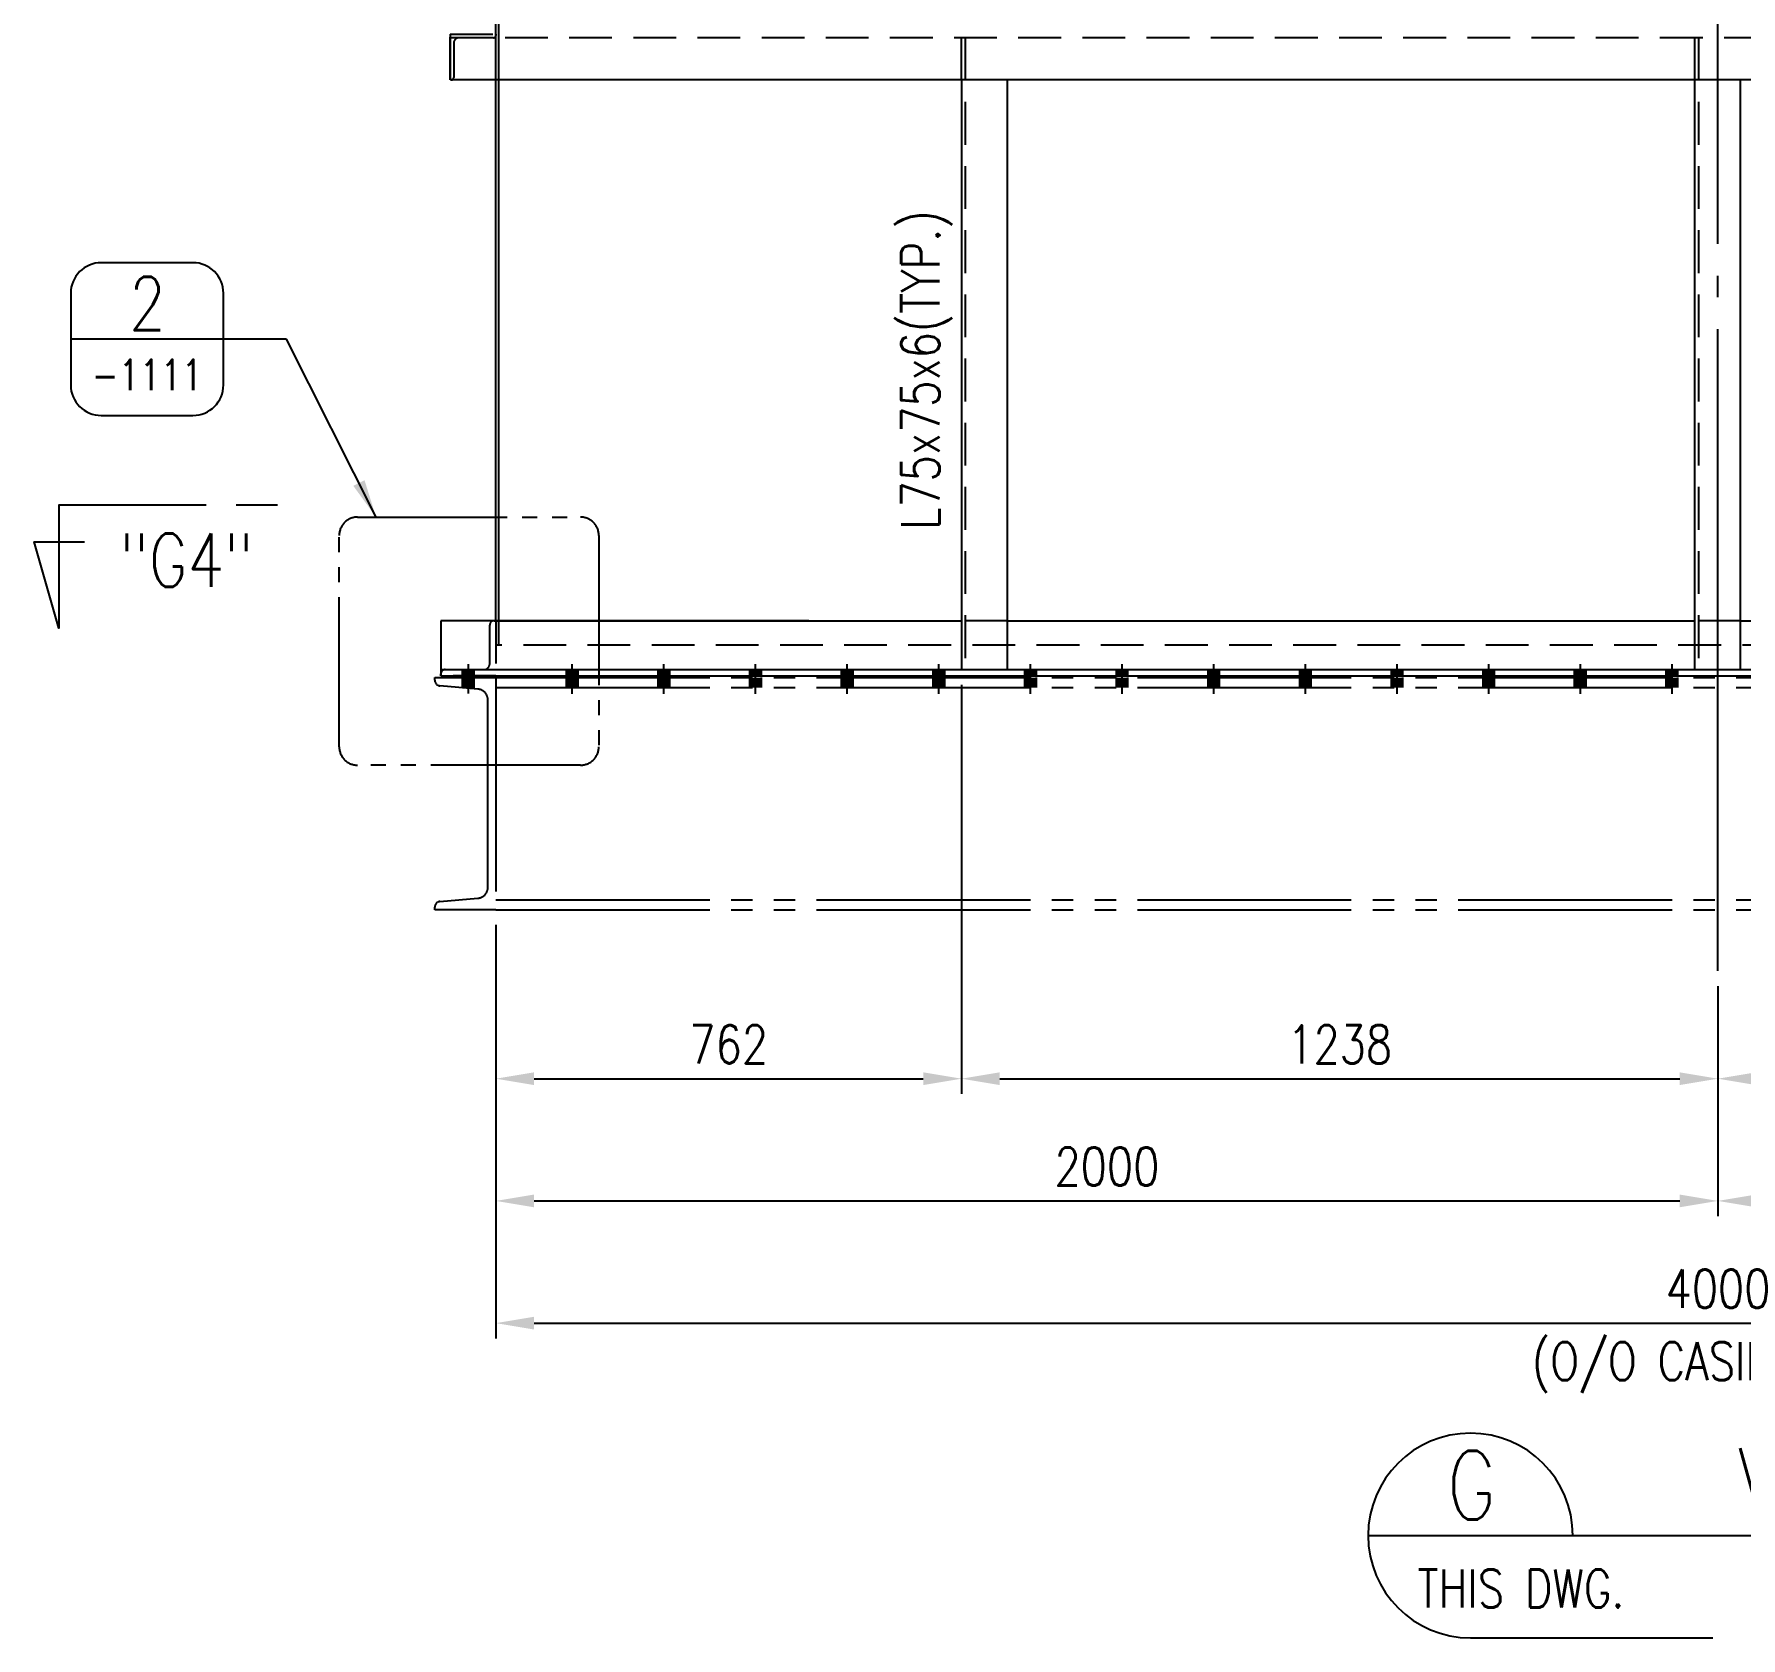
# Model space of a CAD drawing. Header units: millimetres. Extents: x 0 to 134087, y -49114 to 20834.
# Drawn here: x 10307 to 13100, y -42651 to -40027 of the extents above; entities that cross this region are included whole.
import ezdxf
from ezdxf.enums import TextEntityAlignment as Align

# ---------------------------------------------------------------- set-up
doc = ezdxf.new("R2010")
doc.units = ezdxf.units.MM
doc.header["$LTSCALE"] = 35
for name, pattern in [('JNK-CENTER', [34, 30, -1.5, 1, -1.5]), ('JNK-HIDDEN', [3, 2, -1]), ('JNK-PHANTOM', [15, 10, -1, 1, -1, 1, -1]), ('PH2', [15, 10, -1, 1, -1, 1, -1])]:
    doc.linetypes.add(name, pattern=pattern)
for name, color, linetype in [('CEN-R', 1, 'JNK-CENTER'), ('CON-C', 4, 'Continuous'), ('CON-G', 3, 'Continuous'), ('CON-W', 7, 'Continuous'), ('CON-Y', 2, 'Continuous'), ('det', 2, 'PH2'), ('Dim-W', 7, 'Continuous'), ('HID-Y', 2, 'JNK-HIDDEN'), ('PHA-M', 6, 'JNK-PHANTOM'), ('STL-OBJT', 7, 'Continuous'), ('TXTD-Y', 2, 'Continuous'), ('TXTN-G', 3, 'Continuous'), ('TXTT-C', 4, 'Continuous')]:
    doc.layers.add(name, color=color, linetype=linetype)
doc.styles.add('SIMPLEX', font='simplex.shx', dxfattribs={"width": 0.8})
doc.dimstyles.new('DIM25', dxfattribs={"dimscale": 25, "dimtxt": 2.5, "dimasz": 2.5, "dimexe": 1, "dimexo": 1, "dimgap": 1, "dimtad": 1, "dimdec": 1, "dimdsep": 46, "dimtxsty": 'SIMPLEX', "dimcen": 0, "dimclrt": 2, "dimazin": 2, "dimtfac": 1, "dimtdec": 1, "dimtix": 1, "dimtmove": 2, "dimatfit": 0, "dimfxl": 0.18, "dimtolj": 1, "dimtzin": 0, "dimarcsym": 0})

# ---------------------------------------------------------------- blocks, each defined once
blk = doc.blocks.new('det-tag')
at = {"layer": 'CON-Y'}
blk.add_line((5, 0), (-5, 0), dxfattribs=at)
blk.add_lwpolyline([(-3.000000000000003, -4.999999999999998), (3, -5, 0.4142135623730951), (5, -3.000000000000001), (5.000000000000002, 2.999999999999998, 0.4142135623730951), (3.000000000000001, 4.999999999999998), (-2.999999999999997, 4.999999999999998, 0.4142135623730948), (-4.999999999999997, 3), (-5.000000000000002, -2.999999999999997, 0.4142135623730953)], format="xyb", close=True, dxfattribs=at)
at = {"layer": 'CON-G', "style": 'SIMPLEX', "width": 0.8}
blk.add_attdef('TAG', text='', height=3.5, dxfattribs=at).set_placement((0.02333333333333343, 0.5800000000000399), align=Align.CENTER)
at = {"layer": 'CON-Y', "style": 'SIMPLEX', "width": 0.8}
blk.add_attdef('-8888', text='', height=2, dxfattribs=at).set_placement((0, -3.339999999999999), align=Align.CENTER)
blk = doc.blocks.new('SECTITLE')
at = {"layer": 'CON-G'}
for p, q in [((-1.7, 0), (44.09999999999997, 0)), ((4.999999999999999, -6.7), (20.85999999999999, -6.7))]:
    blk.add_line(p, q, dxfattribs=at)
blk.add_arc((5, 0), 6.7, 0, 270, dxfattribs=at)
at = {"layer": 'CON-C', "style": 'SIMPLEX', "width": 0.8}
for tag, p in [('ELEVATION', (27.83000000000001, 1.22)), ('A', (5.060000000000002, 1.039999999999964))]:
    blk.add_attdef(tag, text='', height=4.5, dxfattribs=at).set_placement(p, align=Align.CENTER)
at = {"layer": 'CON-Y', "style": 'SIMPLEX', "width": 0.8}
blk.add_attdef('H0000-0000', (1.539999999999953, -4.720000000000033), '', height=2.5, dxfattribs=at)
blk.add_attdef('SCALE', text='', height=2.5, dxfattribs=at).set_placement((44.90000000000001, -3.72), align=Align.RIGHT)
blk = doc.blocks.new('*D2110')
at = {"layer": 'DEFPOINTS', "color": 0, "transparency": 16777216}
for p in [(11062.84978992715, -41459.38119300892), (15062.84978992715, -41459.25017809105), (15062.84978992715, -42136.12157184299)]:
    blk.add_point(p, dxfattribs=at)
at = {"layer": 'Dim-W', "color": 0, "lineweight": -2, "transparency": 16777216}
for p, q in [((11062.84978992715, -41484.38119300892), (11062.84978992715, -42161.12157184299)), ((15062.84978992715, -41484.25017809105), (15062.84978992715, -42161.12157184299)), ((11125.34978992715, -42136.12157184299), (15000.34978992715, -42136.12157184299))]:
    blk.add_line(p, q, dxfattribs=at)
at = {"layer": 'Dim-W', "color": 0, "transparency": 16777216}
for points in [[(11125.34978992715, -42125.70490517632), (11125.34978992715, -42146.53823850965), (11062.84978992715, -42136.12157184299)], [(15000.34978992715, -42125.70490517632), (15000.34978992715, -42146.53823850965), (15062.84978992715, -42136.12157184299)]]:
    blk.add_solid(points, dxfattribs=at)
at = {"layer": 'Dim-W', "color": 2, "transparency": 16777216, "char_height": 62.5, "attachment_point": 5, "style": 'SIMPLEX'}
for s, insert in [('\\A1;4000', (13062.84978992715, -42079.87157184299)), ('\\A1;(O/O CASING PL.)', (13062.84978992715, -42208.74061946203))]:
    blk.add_mtext(s, dxfattribs=dict(at, insert=insert))
blk = doc.blocks.new('*D2011')
at = {"layer": 'DEFPOINTS', "color": 0, "transparency": 16777216}
for p in [(11824.84978992715, -41066.63694917192), (11062.84978992715, -41459.63694917203), (11824.84978992715, -41736.121571843)]:
    blk.add_point(p, dxfattribs=at)
at = {"layer": 'Dim-W', "color": 0, "lineweight": -2, "transparency": 16777216}
for p, q in [((11824.84978992715, -41091.63694917192), (11824.84978992715, -41761.121571843)), ((11062.84978992715, -41484.63694917203), (11062.84978992715, -41761.121571843)), ((11125.34978992715, -41736.121571843), (11762.34978992715, -41736.121571843))]:
    blk.add_line(p, q, dxfattribs=at)
at = {"layer": 'Dim-W', "color": 0, "transparency": 16777216}
for points in [[(11125.34978992715, -41725.70490517633), (11125.34978992715, -41746.53823850966), (11062.84978992715, -41736.121571843)], [(11762.34978992715, -41725.70490517633), (11762.34978992715, -41746.53823850966), (11824.84978992715, -41736.121571843)]]:
    blk.add_solid(points, dxfattribs=at)
at = {"layer": 'Dim-W', "color": 2, "transparency": 16777216, "insert": (11443.84978992715, -41679.871571843), "char_height": 62.5, "attachment_point": 5, "style": 'SIMPLEX'}
blk.add_mtext('\\A1;762', dxfattribs=at)
blk = doc.blocks.new('*D2012')
at = {"layer": 'DEFPOINTS', "color": 0, "transparency": 16777216}
for p in [(11824.84978992715, -41066.63694917192), (13062.84978992715, -41559.63694917204), (13062.84978992715, -41736.121571843)]:
    blk.add_point(p, dxfattribs=at)
at = {"layer": 'Dim-W', "color": 0, "lineweight": -2, "transparency": 16777216}
for p, q in [((11824.84978992715, -41091.63694917192), (11824.84978992715, -41761.121571843)), ((13062.84978992715, -41584.63694917204), (13062.84978992715, -41761.121571843)), ((11887.34978992715, -41736.121571843), (13000.34978992715, -41736.121571843))]:
    blk.add_line(p, q, dxfattribs=at)
at = {"layer": 'Dim-W', "color": 0, "transparency": 16777216}
for points in [[(11887.34978992715, -41725.70490517633), (11887.34978992715, -41746.53823850966), (11824.84978992715, -41736.121571843)], [(13000.34978992715, -41725.70490517633), (13000.34978992715, -41746.53823850966), (13062.84978992715, -41736.121571843)]]:
    blk.add_solid(points, dxfattribs=at)
at = {"layer": 'Dim-W', "color": 2, "transparency": 16777216, "insert": (12443.84978992715, -41679.871571843), "char_height": 62.5, "attachment_point": 5, "style": 'SIMPLEX'}
blk.add_mtext('\\A1;1238', dxfattribs=at)
blk = doc.blocks.new('*D2014')
at = {"layer": 'DEFPOINTS', "color": 0, "transparency": 16777216}
for p in [(14300.84978992715, -41066.63694917192), (13062.84978992715, -41559.63694917204), (13062.84978992715, -41736.121571843)]:
    blk.add_point(p, dxfattribs=at)
at = {"layer": 'Dim-W', "color": 0, "lineweight": -2, "transparency": 16777216}
for p, q in [((14300.84978992715, -41091.63694917192), (14300.84978992715, -41761.121571843)), ((13062.84978992715, -41584.63694917204), (13062.84978992715, -41761.121571843)), ((14238.34978992715, -41736.121571843), (13125.34978992715, -41736.121571843))]:
    blk.add_line(p, q, dxfattribs=at)
at = {"layer": 'Dim-W', "color": 0, "transparency": 16777216}
for points in [[(13125.34978992715, -41725.70490517633), (13125.34978992715, -41746.53823850966), (13062.84978992715, -41736.121571843)], [(14238.34978992715, -41725.70490517633), (14238.34978992715, -41746.53823850966), (14300.84978992715, -41736.121571843)]]:
    blk.add_solid(points, dxfattribs=at)
at = {"layer": 'Dim-W', "color": 2, "transparency": 16777216, "insert": (13681.84978992715, -41679.871571843), "char_height": 62.5, "attachment_point": 5, "style": 'SIMPLEX'}
blk.add_mtext('\\A1;1238', dxfattribs=at)
blk = doc.blocks.new('*D2015')
at = {"layer": 'DEFPOINTS', "color": 0, "transparency": 16777216}
for p in [(11062.84978992715, -41459.63694917203), (13062.84978992715, -41559.63694917204), (13062.84978992715, -41936.121571843)]:
    blk.add_point(p, dxfattribs=at)
at = {"layer": 'Dim-W', "color": 0, "lineweight": -2, "transparency": 16777216}
for p, q in [((11062.84978992715, -41484.63694917203), (11062.84978992715, -41961.121571843)), ((13062.84978992715, -41584.63694917204), (13062.84978992715, -41961.121571843)), ((11125.34978992715, -41936.121571843), (13000.34978992715, -41936.121571843))]:
    blk.add_line(p, q, dxfattribs=at)
at = {"layer": 'Dim-W', "color": 0, "transparency": 16777216}
for points in [[(11125.34978992715, -41925.70490517633), (11125.34978992715, -41946.53823850966), (11062.84978992715, -41936.121571843)], [(13000.34978992715, -41925.70490517633), (13000.34978992715, -41946.53823850966), (13062.84978992715, -41936.121571843)]]:
    blk.add_solid(points, dxfattribs=at)
at = {"layer": 'Dim-W', "color": 2, "transparency": 16777216, "insert": (12062.84978992715, -41879.871571843), "char_height": 62.5, "attachment_point": 5, "style": 'SIMPLEX'}
blk.add_mtext('\\A1;2000', dxfattribs=at)
blk = doc.blocks.new('*D2016')
at = {"layer": 'DEFPOINTS', "color": 0, "transparency": 16777216}
for p in [(15062.84978992715, -41459.63694917203), (13062.84978992715, -41559.63694917204), (13062.84978992715, -41936.121571843)]:
    blk.add_point(p, dxfattribs=at)
at = {"layer": 'Dim-W', "color": 0, "lineweight": -2, "transparency": 16777216}
for p, q in [((15062.84978992715, -41484.63694917203), (15062.84978992715, -41961.121571843)), ((13062.84978992715, -41584.63694917204), (13062.84978992715, -41961.121571843)), ((15000.34978992715, -41936.121571843), (13125.34978992715, -41936.121571843))]:
    blk.add_line(p, q, dxfattribs=at)
at = {"layer": 'Dim-W', "color": 0, "transparency": 16777216}
for points in [[(13125.34978992715, -41925.70490517633), (13125.34978992715, -41946.53823850966), (13062.84978992715, -41936.121571843)], [(15000.34978992715, -41925.70490517633), (15000.34978992715, -41946.53823850966), (15062.84978992715, -41936.121571843)]]:
    blk.add_solid(points, dxfattribs=at)
at = {"layer": 'Dim-W', "color": 2, "transparency": 16777216, "insert": (14062.84978992715, -41879.871571843), "char_height": 62.5, "attachment_point": 5, "style": 'SIMPLEX'}
blk.add_mtext('\\A1;2000', dxfattribs=at)
blk = doc.blocks.new('SECMARK2')
at = {"layer": 'TXTT-C'}
blk.add_line((0, 0), (-2.71666666666666, 0), dxfattribs=at)
blk.add_lwpolyline([(-4.666666666666639, 0), (-14.31666666666667, 0), (-14.31666666666667, 8.049999999999974), (-15.93333333333333, 2.383333333333345), (-12.6333333333333, 2.383333333333345)], dxfattribs=at)
at = {"layer": 'TXTT-C', "style": 'SIMPLEX', "width": 1.17}
blk.add_attdef('TAG', text='', height=3.5, dxfattribs=at).set_placement((-7.819999999999993, 1.360000000000057), align=Align.CENTER)

msp = doc.modelspace()

# ---------------------------------------------------------------- hatches: boundary and pattern name
at = {"layer": 'Dim-W'}
h = msp.add_hatch(color=256, dxfattribs=at)
h.paths.add_polyline_path([(11017.8497899271, -41066.63694917203), (11008.34978992708, -41066.63694917203), (11008.34978992715, -41076.63694917203), (11017.84978992711, -41076.63694917203)])
h.paths.add_polyline_path([(11027.34978992708, -41066.63694917203), (11017.8497899271, -41066.63694917203), (11017.84978992711, -41076.63694917203), (11027.34978992715, -41076.63694917203)])
h.paths.add_polyline_path([(11017.84978992711, -41079.63694917165), (11008.34978992715, -41079.63694917157), (11008.34978992715, -41096.31192649778), (11017.84978992714, -41097.14306880128)])
h.paths.add_polyline_path([(11027.34978992715, -41079.63694917173), (11017.84978992711, -41079.63694917165), (11017.84978992714, -41097.14306880128), (11027.34978992715, -41097.97421110477)])
h = msp.add_hatch(color=256, dxfattribs=at)
h.paths.add_polyline_path([(11187.84978992668, -41066.63694917201), (11178.34978992668, -41066.63694917202), (11178.34978992668, -41076.63694917201), (11187.84978992668, -41076.63694917201)])
h.paths.add_polyline_path([(11197.34978992668, -41066.63694917201), (11187.84978992668, -41066.63694917201), (11187.84978992668, -41076.63694917201), (11197.34978992668, -41076.63694917201)])
h.paths.add_polyline_path([(11187.84978992668, -41079.63694917203), (11178.34978992668, -41079.63694917203), (11178.34978992668, -41096.13694917203), (11187.84978992668, -41096.13694917203)])
h.paths.add_polyline_path([(11197.34978992668, -41079.63694917203), (11187.84978992668, -41079.63694917203), (11187.84978992668, -41096.13694917203), (11197.34978992668, -41096.13694917203)])
h = msp.add_hatch(color=256, dxfattribs=at)
h.paths.add_polyline_path([(11337.84978992668, -41066.63694917201), (11328.34978992668, -41066.63694917202), (11328.34978992668, -41076.63694917201), (11337.84978992668, -41076.63694917201)])
h.paths.add_polyline_path([(11347.34978992668, -41066.63694917201), (11337.84978992668, -41066.63694917201), (11337.84978992668, -41076.63694917201), (11347.34978992668, -41076.63694917201)])
h.paths.add_polyline_path([(11337.84978992668, -41079.63694917203), (11328.34978992668, -41079.63694917203), (11328.34978992668, -41096.13694917203), (11337.84978992668, -41096.13694917203)])
h.paths.add_polyline_path([(11347.34978992668, -41079.63694917203), (11337.84978992668, -41079.63694917203), (11337.84978992668, -41096.13694917203), (11347.34978992668, -41096.13694917203)])
h = msp.add_hatch(color=256, dxfattribs=at)
h.paths.add_polyline_path([(11487.84978992668, -41066.63694917201), (11478.34978992668, -41066.63694917202), (11478.34978992668, -41076.63694917201), (11487.84978992668, -41076.63694917201)])
h.paths.add_polyline_path([(11497.34978992668, -41066.63694917201), (11487.84978992668, -41066.63694917201), (11487.84978992668, -41076.63694917201), (11497.34978992668, -41076.63694917201)])
h.paths.add_polyline_path([(11487.84978992668, -41079.63694917203), (11478.34978992668, -41079.63694917203), (11478.34978992668, -41096.13694917203), (11487.84978992668, -41096.13694917203)])
h.paths.add_polyline_path([(11497.34978992668, -41079.63694917203), (11487.84978992668, -41079.63694917203), (11487.84978992668, -41096.13694917203), (11497.34978992668, -41096.13694917203)])
h = msp.add_hatch(color=256, dxfattribs=at)
h.paths.add_polyline_path([(11637.84978992668, -41066.63694917201), (11628.34978992668, -41066.63694917202), (11628.34978992668, -41076.63694917201), (11637.84978992668, -41076.63694917201)])
h.paths.add_polyline_path([(11647.34978992668, -41066.63694917201), (11637.84978992668, -41066.63694917201), (11637.84978992668, -41076.63694917201), (11647.34978992668, -41076.63694917201)])
h.paths.add_polyline_path([(11637.84978992668, -41079.63694917203), (11628.34978992668, -41079.63694917203), (11628.34978992668, -41096.13694917203), (11637.84978992668, -41096.13694917203)])
h.paths.add_polyline_path([(11647.34978992668, -41079.63694917203), (11637.84978992668, -41079.63694917203), (11637.84978992668, -41096.13694917203), (11647.34978992668, -41096.13694917203)])
h = msp.add_hatch(color=256, dxfattribs=at)
h.paths.add_polyline_path([(11787.84978992668, -41066.63694917201), (11778.34978992668, -41066.63694917202), (11778.34978992668, -41076.63694917201), (11787.84978992668, -41076.63694917201)])
h.paths.add_polyline_path([(11797.34978992668, -41066.63694917201), (11787.84978992668, -41066.63694917201), (11787.84978992668, -41076.63694917201), (11797.34978992668, -41076.63694917201)])
h.paths.add_polyline_path([(11787.84978992668, -41079.63694917203), (11778.34978992668, -41079.63694917203), (11778.34978992668, -41096.13694917203), (11787.84978992668, -41096.13694917203)])
h.paths.add_polyline_path([(11797.34978992668, -41079.63694917203), (11787.84978992668, -41079.63694917203), (11787.84978992668, -41096.13694917203), (11797.34978992668, -41096.13694917203)])
h = msp.add_hatch(color=256, dxfattribs=at)
h.paths.add_polyline_path([(11937.84978992668, -41066.63694917201), (11928.34978992668, -41066.63694917202), (11928.34978992668, -41076.63694917201), (11937.84978992668, -41076.63694917201)])
h.paths.add_polyline_path([(11947.34978992668, -41066.63694917201), (11937.84978992668, -41066.63694917201), (11937.84978992668, -41076.63694917201), (11947.34978992668, -41076.63694917201)])
h.paths.add_polyline_path([(11937.84978992668, -41079.63694917203), (11928.34978992668, -41079.63694917203), (11928.34978992668, -41096.13694917203), (11937.84978992668, -41096.13694917203)])
h.paths.add_polyline_path([(11947.34978992668, -41079.63694917203), (11937.84978992668, -41079.63694917203), (11937.84978992668, -41096.13694917203), (11947.34978992668, -41096.13694917203)])
h = msp.add_hatch(color=256, dxfattribs=at)
h.paths.add_polyline_path([(12087.84978992668, -41066.63694917201), (12078.34978992668, -41066.63694917202), (12078.34978992668, -41076.63694917201), (12087.84978992668, -41076.63694917201)])
h.paths.add_polyline_path([(12097.34978992668, -41066.63694917201), (12087.84978992668, -41066.63694917201), (12087.84978992668, -41076.63694917201), (12097.34978992668, -41076.63694917201)])
h.paths.add_polyline_path([(12087.84978992668, -41079.63694917203), (12078.34978992668, -41079.63694917203), (12078.34978992668, -41096.13694917203), (12087.84978992668, -41096.13694917203)])
h.paths.add_polyline_path([(12097.34978992668, -41079.63694917203), (12087.84978992668, -41079.63694917203), (12087.84978992668, -41096.13694917203), (12097.34978992668, -41096.13694917203)])
h = msp.add_hatch(color=256, dxfattribs=at)
h.paths.add_polyline_path([(12237.84978992668, -41066.63694917201), (12228.34978992668, -41066.63694917202), (12228.34978992668, -41076.63694917201), (12237.84978992668, -41076.63694917201)])
h.paths.add_polyline_path([(12247.34978992668, -41066.63694917201), (12237.84978992668, -41066.63694917201), (12237.84978992668, -41076.63694917201), (12247.34978992668, -41076.63694917201)])
h.paths.add_polyline_path([(12237.84978992668, -41079.63694917203), (12228.34978992668, -41079.63694917203), (12228.34978992668, -41096.13694917203), (12237.84978992668, -41096.13694917203)])
h.paths.add_polyline_path([(12247.34978992668, -41079.63694917203), (12237.84978992668, -41079.63694917203), (12237.84978992668, -41096.13694917203), (12247.34978992668, -41096.13694917203)])
h = msp.add_hatch(color=256, dxfattribs=at)
h.paths.add_polyline_path([(12387.84978992668, -41066.63694917201), (12378.34978992668, -41066.63694917202), (12378.34978992668, -41076.63694917201), (12387.84978992668, -41076.63694917201)])
h.paths.add_polyline_path([(12397.34978992668, -41066.63694917201), (12387.84978992668, -41066.63694917201), (12387.84978992668, -41076.63694917201), (12397.34978992668, -41076.63694917201)])
h.paths.add_polyline_path([(12387.84978992668, -41079.63694917203), (12378.34978992668, -41079.63694917203), (12378.34978992668, -41096.13694917203), (12387.84978992668, -41096.13694917203)])
h.paths.add_polyline_path([(12397.34978992668, -41079.63694917203), (12387.84978992668, -41079.63694917203), (12387.84978992668, -41096.13694917203), (12397.34978992668, -41096.13694917203)])
h = msp.add_hatch(color=256, dxfattribs=at)
h.paths.add_polyline_path([(12537.84978992668, -41066.63694917201), (12528.34978992668, -41066.63694917202), (12528.34978992668, -41076.63694917201), (12537.84978992668, -41076.63694917201)])
h.paths.add_polyline_path([(12547.34978992668, -41066.63694917201), (12537.84978992668, -41066.63694917201), (12537.84978992668, -41076.63694917201), (12547.34978992668, -41076.63694917201)])
h.paths.add_polyline_path([(12537.84978992668, -41079.63694917203), (12528.34978992668, -41079.63694917203), (12528.34978992668, -41096.13694917203), (12537.84978992668, -41096.13694917203)])
h.paths.add_polyline_path([(12547.34978992668, -41079.63694917203), (12537.84978992668, -41079.63694917203), (12537.84978992668, -41096.13694917203), (12547.34978992668, -41096.13694917203)])
h = msp.add_hatch(color=256, dxfattribs=at)
h.paths.add_polyline_path([(12687.84978992668, -41066.63694917201), (12678.34978992668, -41066.63694917202), (12678.34978992668, -41076.63694917201), (12687.84978992668, -41076.63694917201)])
h.paths.add_polyline_path([(12697.34978992668, -41066.63694917201), (12687.84978992668, -41066.63694917201), (12687.84978992668, -41076.63694917201), (12697.34978992668, -41076.63694917201)])
h.paths.add_polyline_path([(12687.84978992668, -41079.63694917203), (12678.34978992668, -41079.63694917203), (12678.34978992668, -41096.13694917203), (12687.84978992668, -41096.13694917203)])
h.paths.add_polyline_path([(12697.34978992668, -41079.63694917203), (12687.84978992668, -41079.63694917203), (12687.84978992668, -41096.13694917203), (12697.34978992668, -41096.13694917203)])
h = msp.add_hatch(color=256, dxfattribs=at)
h.paths.add_polyline_path([(12837.84978992668, -41066.63694917201), (12828.34978992668, -41066.63694917202), (12828.34978992668, -41076.63694917201), (12837.84978992668, -41076.63694917201)])
h.paths.add_polyline_path([(12847.34978992668, -41066.63694917201), (12837.84978992668, -41066.63694917201), (12837.84978992668, -41076.63694917201), (12847.34978992668, -41076.63694917201)])
h.paths.add_polyline_path([(12837.84978992668, -41079.63694917203), (12828.34978992668, -41079.63694917203), (12828.34978992668, -41096.13694917203), (12837.84978992668, -41096.13694917203)])
h.paths.add_polyline_path([(12847.34978992668, -41079.63694917203), (12837.84978992668, -41079.63694917203), (12837.84978992668, -41096.13694917203), (12847.34978992668, -41096.13694917203)])
h = msp.add_hatch(color=256, dxfattribs=at)
h.paths.add_polyline_path([(12987.84978992668, -41066.63694917201), (12978.34978992668, -41066.63694917202), (12978.34978992668, -41076.63694917201), (12987.84978992668, -41076.63694917201)])
h.paths.add_polyline_path([(12997.34978992668, -41066.63694917201), (12987.84978992668, -41066.63694917201), (12987.84978992668, -41076.63694917201), (12997.34978992668, -41076.63694917201)])
h.paths.add_polyline_path([(12987.84978992668, -41079.63694917203), (12978.34978992668, -41079.63694917203), (12978.34978992668, -41096.13694917203), (12987.84978992668, -41096.13694917203)])
h.paths.add_polyline_path([(12997.34978992668, -41079.63694917203), (12987.84978992668, -41079.63694917203), (12987.84978992668, -41096.13694917203), (12997.34978992668, -41096.13694917203)])

# ---------------------------------------------------------------- linework, layer by layer
at = {"layer": 'CEN-R'}
for p, q in [((13062.84978992715, -41559.63694917204), (13062.84978992715, -35484.63694916954)), ((11017.84978992715, -41105.63694916578), (11017.84978992709, -41057.636949172)), ((11187.84978992668, -41106.13694917203), (11187.84978992668, -41057.63694917197)), ((11337.84978992668, -41106.13694917203), (11337.84978992668, -41057.63694917197)), ((11487.84978992668, -41106.13694917203), (11487.84978992668, -41057.63694917197)), ((11637.84978992668, -41106.13694917203), (11637.84978992668, -41057.63694917197)), ((11787.84978992668, -41106.13694917203), (11787.84978992668, -41057.63694917197)), ((11937.84978992668, -41106.13694917203), (11937.84978992668, -41057.63694917197)), ((12087.84978992668, -41106.13694917203), (12087.84978992668, -41057.63694917197)), ((12237.84978992668, -41106.13694917203), (12237.84978992668, -41057.63694917197)), ((12387.84978992668, -41106.13694917203), (12387.84978992668, -41057.63694917197)), ((12537.84978992668, -41106.13694917203), (12537.84978992668, -41057.63694917197)), ((12687.84978992668, -41106.13694917203), (12687.84978992668, -41057.63694917197)), ((12837.84978992668, -41106.13694917203), (12837.84978992668, -41057.63694917197)), ((12987.84978992668, -41106.13694917203), (12987.84978992668, -41057.63694917197))]:
    msp.add_line(p, q, dxfattribs=at)
at = {"layer": 'CON-G'}
for p, q in [((11062.84978992715, -40986.63694917203), (11062.8497899272, -39027.63694917249)), ((11067.84978992715, -40986.63694917203), (11067.84978992726, -39067.63694917249)), ((10987.84978992718, -40026.6369491729), (10987.84978992718, -40101.6369491729)), ((15137.84978992712, -40101.63694917289), (10987.84978992718, -40101.63694917289)), ((11824.84978992714, -40101.63694917289), (11824.84978992715, -41066.63694917192)), ((11899.84978992715, -40101.63694917289), (11899.84978992715, -41066.63694917191)), ((13024.84978992703, -41066.63694917176), (13024.84978992703, -40101.63694917289)), ((13099.84978992709, -41066.63694917174), (13099.84978992709, -40101.63694917289)), ((11574.84978992732, -40986.63694917203), (10972.84978992715, -40986.63694917203)), ((10972.84978992715, -40986.63694917203), (10972.84978992715, -41076.63694917203)), ((11062.84978992709, -40986.63694917203), (11824.84978992715, -40986.63694917192)), ((11899.84978992715, -40986.63694917192), (13024.84978992703, -40986.63694917178)), ((13099.84978992709, -40986.63694917177), (14225.84978992715, -40986.63694917162)), ((10972.84978992715, -41066.63694917205), (15152.84978992715, -41066.63694917145)), ((10972.84978992715, -41076.63694917205), (15152.84978992715, -41076.63694917144))]:
    msp.add_line(p, q, dxfattribs=at)
at = {"layer": 'det', "ltscale": 0.7}
msp.add_lwpolyline([(10836.47677469604, -40817.05408838281), (11201.39157168877, -40817.05408838281, -0.4142135623730933), (11231.39157168877, -40847.05408838281), (11231.39157168877, -41192.9883275829, -0.414213562373095), (11201.39157168877, -41222.9883275829), (10836.47677469616, -41222.9883275829, -0.4142135623730704), (10806.47677469616, -41192.9883275829), (10806.47677469604, -40847.05408838281, -0.414213562373095)], format="xyb", close=True, dxfattribs=at)
at = {"layer": 'HID-Y'}
for p, q in [((15137.84978992712, -40032.63694917289), (10987.84978992718, -40032.63694917289)), ((11062.84978992735, -40101.63694917342), (11062.84978992735, -40026.63694917336)), ((11067.84978992724, -40101.63694917289), (11067.84978992724, -40026.63694917284)), ((11824.84978992715, -40101.63694917289), (11824.84978992715, -40032.63694917289)), ((11830.8497899272, -40032.63694917289), (11830.8497899272, -41066.63694917192)), ((13024.84978992703, -40101.63694917289), (13024.84978992703, -40032.63694917289)), ((13030.84978992711, -40032.63694917289), (13030.84978992712, -41066.63694917176)), ((11067.84978992715, -41026.63694917203), (11067.84978992715, -40986.63694917203)), ((11899.84978992715, -40986.63694917192), (11824.84978992715, -40986.63694917192)), ((13099.84978992709, -40986.63694917177), (13024.84978992703, -40986.63694917178)), ((15062.8497899275, -41026.63694917203), (11062.84978992709, -41026.63694917203)), ((11008.34978992715, -41076.63694917203), (11008.34978992708, -41066.63694917203)), ((11008.34978992715, -41096.31192649779), (11008.34978992715, -41079.63694917157)), ((11027.34978992715, -41076.63694917203), (11027.34978992708, -41066.63694917203)), ((11027.34978992715, -41097.97421110478), (11027.34978992715, -41079.63694917173)), ((11178.34978992668, -41076.63694917173), (11178.34978992668, -41066.63694917202)), ((11178.34978992668, -41096.13694917203), (11178.34978992668, -41079.63694917173)), ((11197.34978992668, -41076.63694917173), (11197.34978992668, -41066.63694917201)), ((11197.34978992668, -41096.13694917203), (11197.34978992668, -41079.63694917173)), ((11328.34978992668, -41076.63694917173), (11328.34978992668, -41066.63694917202)), ((11328.34978992668, -41096.13694917203), (11328.34978992668, -41079.63694917173)), ((11347.34978992668, -41076.63694917173), (11347.34978992668, -41066.63694917201)), ((11347.34978992668, -41096.13694917203), (11347.34978992668, -41079.63694917173)), ((11478.34978992668, -41076.63694917173), (11478.34978992668, -41066.63694917202)), ((11478.34978992668, -41096.13694917203), (11478.34978992668, -41079.63694917173)), ((11497.34978992668, -41076.63694917173), (11497.34978992668, -41066.63694917201)), ((11497.34978992668, -41096.13694917203), (11497.34978992668, -41079.63694917173)), ((11628.34978992668, -41076.63694917173), (11628.34978992668, -41066.63694917202)), ((11628.34978992668, -41096.13694917203), (11628.34978992668, -41079.63694917173)), ((11647.34978992668, -41076.63694917173), (11647.34978992668, -41066.63694917201)), ((11647.34978992668, -41096.13694917203), (11647.34978992668, -41079.63694917173)), ((11778.34978992668, -41076.63694917173), (11778.34978992668, -41066.63694917202)), ((11778.34978992668, -41096.13694917203), (11778.34978992668, -41079.63694917173)), ((11797.34978992668, -41076.63694917173), (11797.34978992668, -41066.63694917201)), ((11797.34978992668, -41096.13694917203), (11797.34978992668, -41079.63694917173)), ((11928.34978992668, -41076.63694917173), (11928.34978992668, -41066.63694917202)), ((11928.34978992668, -41096.13694917203), (11928.34978992668, -41079.63694917173)), ((11947.34978992668, -41076.63694917173), (11947.34978992668, -41066.63694917201)), ((11947.34978992668, -41096.13694917203), (11947.34978992668, -41079.63694917173)), ((12078.34978992668, -41076.63694917173), (12078.34978992668, -41066.63694917202)), ((12078.34978992668, -41096.13694917203), (12078.34978992668, -41079.63694917173)), ((12097.34978992668, -41076.63694917173), (12097.34978992668, -41066.63694917201)), ((12097.34978992668, -41096.13694917203), (12097.34978992668, -41079.63694917173)), ((12228.34978992668, -41076.63694917173), (12228.34978992668, -41066.63694917202)), ((12228.34978992668, -41096.13694917203), (12228.34978992668, -41079.63694917173)), ((12247.34978992668, -41076.63694917173), (12247.34978992668, -41066.63694917201)), ((12247.34978992668, -41096.13694917203), (12247.34978992668, -41079.63694917173)), ((12378.34978992668, -41076.63694917173), (12378.34978992668, -41066.63694917202)), ((12378.34978992668, -41096.13694917203), (12378.34978992668, -41079.63694917173)), ((12397.34978992668, -41076.63694917173), (12397.34978992668, -41066.63694917201)), ((12397.34978992668, -41096.13694917203), (12397.34978992668, -41079.63694917173)), ((12528.34978992668, -41076.63694917173), (12528.34978992668, -41066.63694917202)), ((12528.34978992668, -41096.13694917203), (12528.34978992668, -41079.63694917173)), ((12547.34978992668, -41076.63694917173), (12547.34978992668, -41066.63694917201)), ((12547.34978992668, -41096.13694917203), (12547.34978992668, -41079.63694917173)), ((12678.34978992668, -41076.63694917173), (12678.34978992668, -41066.63694917202)), ((12678.34978992668, -41096.13694917203), (12678.34978992668, -41079.63694917173)), ((12697.34978992668, -41076.63694917173), (12697.34978992668, -41066.63694917201)), ((12697.34978992668, -41096.13694917203), (12697.34978992668, -41079.63694917173)), ((12828.34978992668, -41076.63694917173), (12828.34978992668, -41066.63694917202)), ((12828.34978992668, -41096.13694917203), (12828.34978992668, -41079.63694917173)), ((12847.34978992668, -41076.63694917173), (12847.34978992668, -41066.63694917201)), ((12847.34978992668, -41096.13694917203), (12847.34978992668, -41079.63694917173)), ((12978.34978992668, -41076.63694917173), (12978.34978992668, -41066.63694917202)), ((12978.34978992668, -41096.13694917203), (12978.34978992668, -41079.63694917173)), ((12997.34978992668, -41076.63694917173), (12997.34978992668, -41066.63694917201)), ((12997.34978992668, -41096.13694917203), (12997.34978992668, -41079.63694917173))]:
    msp.add_line(p, q, dxfattribs=at)
for points in [[(10987.84978992718, -40026.6369491729), (11062.84978992718, -40026.6369491729), (11062.84978992718, -40028.6369491729, -0.4142135623730952), (11058.84978992718, -40032.6369491729), (11002.34978992718, -40032.6369491729, 0.4142135623730949), (10993.84978992718, -40041.1369491729), (10993.84978992718, -40097.6369491729, -0.4142135623730952), (10989.84978992718, -40101.6369491729), (10987.84978992718, -40101.6369491729)], [(11062.84978992715, -41076.63694917203), (10972.84978992715, -41076.63694917203), (10972.84978992715, -41073.63694917203, -0.4142135623730952), (10979.84978992715, -41066.63694917203), (11042.84978992715, -41066.63694917203, 0.4142135623730949), (11052.84978992715, -41056.63694917203), (11052.84978992715, -40993.63694917203, -0.4142135623730952), (11059.84978992715, -40986.63694917203), (11062.84978992715, -40986.63694917203)]]:
    msp.add_lwpolyline(points, format="xyb", close=True, dxfattribs=at)
at = {"layer": 'PHA-M'}
for p, q in [((11062.84978992715, -41079.63694917203), (15062.84978992715, -41079.63694917203)), ((11062.84978992715, -41096.13694917203), (15062.84978992715, -41096.13694917203)), ((11062.84978992715, -41443.13694917203), (15062.84978992715, -41443.13694917203)), ((11062.84978992715, -41459.63694917203), (15062.84978992715, -41459.63694917203))]:
    msp.add_line(p, q, dxfattribs=at)
msp.add_lwpolyline([(11062.84978992715, -41079.63694917203), (11062.84978992715, -41459.63694917203), (10962.84978992715, -41459.63694917203), (10962.84978992715, -41455.18968660203, -0.3888787318529897), (10971.06538824244, -41446.22393431921), (11033.41859329877, -41440.76873574226, 0.3888787318529897), (11049.84978992936, -41422.83723117661), (11049.84978992936, -41116.43666716661, 0.3888787318529897), (11033.41859329877, -41098.50516260096), (10971.06538824244, -41093.04996402402, -0.3888787318529897), (10962.84978992715, -41084.0842117412), (10962.84978992715, -41079.6369491712)], format="xyb", close=True, dxfattribs=at)

# ---------------------------------------------------------------- block references
at = {"layer": 'CON-W'}
ref = msp.add_blockref('SECMARK2', (10705.52925554263, -40797.6755345434), dxfattribs=dict(at, xscale=-25, yscale=25, zscale=25, rotation=180))
ref.add_attrib('TAG', '"G4"', (10446.92760900299, -40931.34220121006), dxfattribs={"layer": 'CON-C', "height": 87.5, "style": 'SIMPLEX', "width": 0.8000000000000002})
at = {"layer": 'CON-W', "xscale": 25, "yscale": 25, "zscale": 25}
msp.add_blockref('SECTITLE', (12532.84978992715, -42483.71854492826), dxfattribs=at).add_auto_attribs({'H0000-0000': 'THIS DWG.', 'A': 'G', 'ELEVATION': 'VIEW'})
at = {"layer": 'det', "ltscale": 0.7}
ref = msp.add_blockref('det-tag', (10492.03654082589, -40525.70902488211), dxfattribs=dict(at, xscale=25, yscale=25, zscale=25))
ref.add_attrib('TAG', '2', dxfattribs={"layer": 'TXTN-G', "height": 87.5, "style": 'SIMPLEX', "width": 0.8}).set_placement((10492.61987415921, -40511.2090248821), align=Align.CENTER)
ref.add_attrib('-8888', '-1111', dxfattribs={"layer": 'TXTD-Y', "height": 50, "style": 'SIMPLEX', "width": 0.8}).set_placement((10492.03654082589, -40609.2090248821), align=Align.CENTER)

# ---------------------------------------------------------------- texts
at = {"layer": 'CON-Y', "style": 'SIMPLEX', "width": 0.8}
msp.add_text('L75x75x6(TYP.)', height=62.5, rotation=90, dxfattribs=at).set_placement((11788.90437836401, -40837.82660946985))

# ---------------------------------------------------------------- dimensions: what is measured, and where the dimension line sits
at = {"layer": 'Dim-W'}
for base, p1, p2, picture, middle in [((11824.84978992715, -41736.121571843), (11062.84978992715, -41459.63694917203), (11824.84978992715, -41066.63694917192), '*D2011', (11443.84978992715, -41679.871571843)), ((13062.84978992715, -41736.121571843), (11824.84978992715, -41066.63694917192), (13062.84978992715, -41559.63694917204), '*D2012', (12443.84978992715, -41679.871571843)), ((13062.84978992715, -41936.121571843), (11062.84978992715, -41459.63694917203), (13062.84978992715, -41559.63694917204), '*D2015', (12062.84978992715, -41879.871571843))]:
    dim = msp.add_linear_dim(base=base, p1=p1, p2=p2, dimstyle='DIM25', override={"dimtix": 0}, dxfattribs=at)
    dim.commit()
    dim.dimension.update_dxf_attribs({"geometry": picture, "text_midpoint": middle})
for base, p1, picture, middle in [((13062.84978992715, -41736.121571843), (14300.84978992715, -41066.63694917192), '*D2014', (13681.84978992715, -41679.871571843)), ((13062.84978992715, -41936.121571843), (15062.84978992715, -41459.63694917203), '*D2016', (14062.84978992715, -41879.871571843))]:
    dim = msp.add_linear_dim(base=base, p1=p1, p2=(13062.84978992715, -41559.63694917204), angle=180, dimstyle='DIM25', override={"dimtix": 0}, dxfattribs=at)
    dim.commit()
    dim.dimension.update_dxf_attribs({"geometry": picture, "text_midpoint": middle})
dim = msp.add_linear_dim(base=(15062.84978992715, -42136.12157184299), p1=(11062.84978992715, -41459.38119300892), p2=(15062.84978992715, -41459.25017809105), text='<>\\X(O/O CASING PL.)', dimstyle='DIM25', dxfattribs=at)
dim.commit()
dim.dimension.update_dxf_attribs({"geometry": '*D2110', "text_midpoint": (13062.84978992715, -42136.12157184299)})

# ---------------------------------------------------------------- leaders
at = {"layer": 'STL-OBJT'}
msp.add_leader([(10866.77114832761, -40817.05408838283), (10720.3269780533, -40525.70902488211), (10617.03654082589, -40525.70902488211)], dimstyle='DIM25', dxfattribs=at)

doc.saveas('drawing.dxf')
